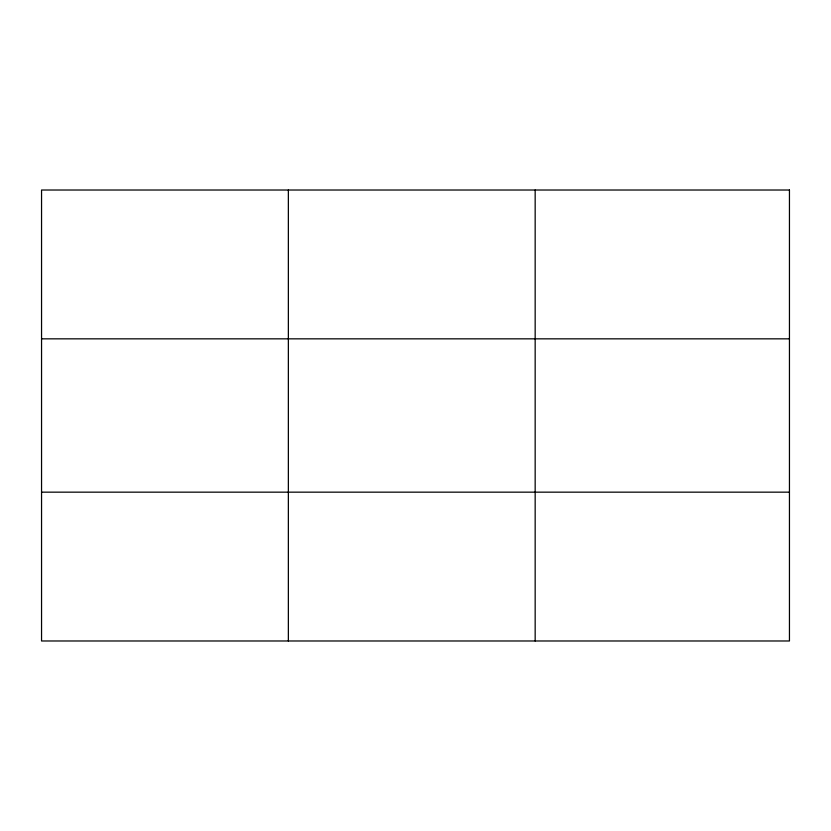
<?xml version="1.0" encoding="UTF-8"?>
<svg xmlns="http://www.w3.org/2000/svg" width="831" height="831" viewBox="0 0 831 831"><rect width="100%" height="100%" fill="white"/><g stroke="black" fill="none" stroke-linecap="round" stroke-linejoin="round"><path stroke-width="1.25" d="M288.357 640.981L288.357 190.019M535.164 640.981L535.164 190.019M41.55 338.84L789.45 338.84M41.55 492.16L789.45 492.16M789.45 190.019L789.45 640.981L41.55 640.981L41.55 190.019L789.45 190.019"/></g></svg>
